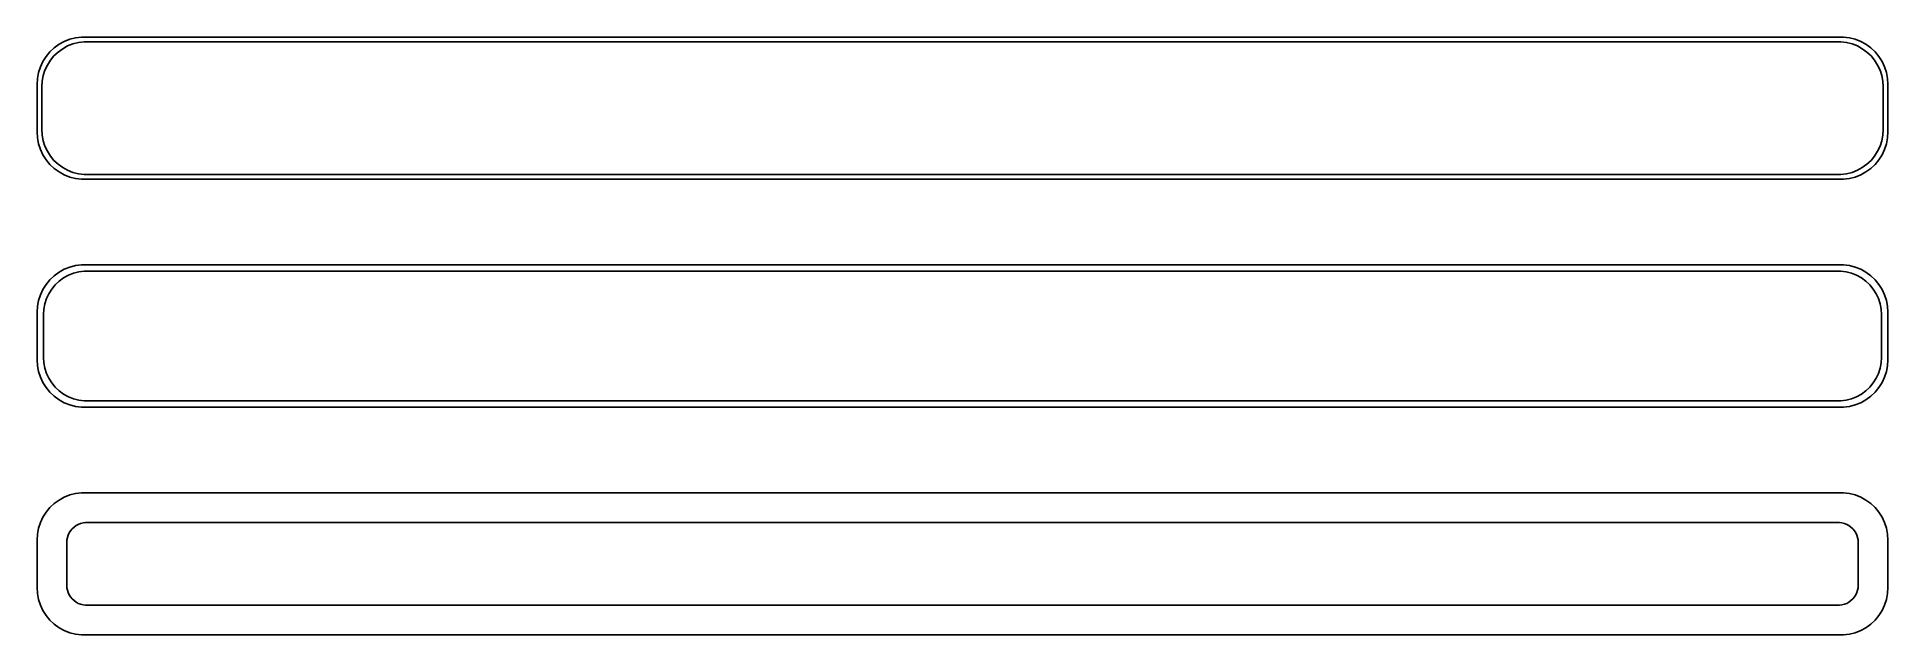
# Model space of a CAD drawing. Header units: metres. Extents: x -98 to 98, y 65 to 127.
import ezdxf

# ---------------------------------------------------------------- set-up
doc = ezdxf.new("R2010")
doc.units = ezdxf.units.M

msp = doc.modelspace()

# ---------------------------------------------------------------- linework, layer by layer
for p, q in [((-94.6289, 127.024), (-95.1791, 126.722)), ((-94.0451, 127.255), (-94.6289, 127.024)), ((-94.2724, 126.548), (-93.7178, 126.768)), ((-93.4369, 127.411), (-94.0451, 127.255)), ((-93.7178, 126.768), (-93.1401, 126.916)), ((-92.8139, 127.49), (-93.4369, 127.411)), ((-93.1401, 126.916), (-92.5482, 126.991)), ((92.8139, 127.49), (-92.8139, 127.49)), ((-92.5482, 126.991), (92.5482, 126.991)), ((92.5482, 126.991), (93.1401, 126.916)), ((93.4369, 127.411), (92.8139, 127.49)), ((93.1401, 126.916), (93.7178, 126.768)), ((94.0451, 127.255), (93.4369, 127.411)), ((93.7178, 126.768), (94.2724, 126.548)), ((94.6289, 127.024), (94.0451, 127.255)), ((95.1791, 126.722), (94.6289, 127.024)), ((-96.8815, 124.909), (-97.1489, 124.341)), ((-96.5451, 125.439), (-96.8815, 124.909)), ((-96.1448, 125.923), (-96.5451, 125.439)), ((-96.4125, 124.538), (-96.0928, 125.042)), ((-95.6871, 126.353), (-96.1448, 125.923)), ((-96.0928, 125.042), (-95.7126, 125.502)), ((-95.7126, 125.502), (-95.2778, 125.91)), ((-95.1791, 126.722), (-95.6871, 126.353)), ((-95.2778, 125.91), (-94.7952, 126.261)), ((-94.7952, 126.261), (-94.2724, 126.548)), ((94.2724, 126.548), (94.7952, 126.261)), ((94.7952, 126.261), (95.2778, 125.91)), ((95.6871, 126.353), (95.1791, 126.722)), ((95.2778, 125.91), (95.7126, 125.502)), ((96.1448, 125.923), (95.6871, 126.353)), ((95.7126, 125.502), (96.0928, 125.042)), ((96.0928, 125.042), (96.4125, 124.538)), ((96.5451, 125.439), (96.1448, 125.923)), ((96.8815, 124.909), (96.5451, 125.439)), ((97.1489, 124.341), (96.8815, 124.909)), ((-97.4606, 123.127), (-97.5, 122.5)), ((-97.3429, 123.743), (-97.4606, 123.127)), ((-97.1489, 124.341), (-97.3429, 123.743)), ((-96.9625, 122.845), (-96.8508, 123.431)), ((-96.8508, 123.431), (-96.6664, 123.999)), ((-96.6664, 123.999), (-96.4125, 124.538)), ((96.4125, 124.538), (96.6664, 123.999)), ((96.6664, 123.999), (96.8508, 123.431)), ((96.8508, 123.431), (96.9625, 122.845)), ((97.3429, 123.743), (97.1489, 124.341)), ((97.4606, 123.127), (97.3429, 123.743)), ((97.5, 122.5), (97.4606, 123.127)), ((-97.5, 122.5), (-97.5, 117.5)), ((-97, 122.25), (-96.9625, 122.845)), ((-97, 117.75), (-97, 122.25)), ((96.9625, 122.845), (97, 122.25)), ((97, 122.25), (97, 117.75)), ((97.5, 117.5), (97.5, 122.5)), ((-97.5, 117.5), (-97.4606, 116.873)), ((-96.9625, 117.155), (-97, 117.75)), ((-96.8508, 116.569), (-96.9625, 117.155)), ((96.9625, 117.155), (96.8508, 116.569)), ((97, 117.75), (96.9625, 117.155)), ((97.4606, 116.873), (97.5, 117.5)), ((-97.4606, 116.873), (-97.3429, 116.257)), ((-97.3429, 116.257), (-97.1489, 115.659)), ((-97.1489, 115.659), (-96.8815, 115.091)), ((-96.8815, 115.091), (-96.5451, 114.561)), ((-96.6664, 116.001), (-96.8508, 116.569)), ((-96.4125, 115.462), (-96.6664, 116.001)), ((-96.0928, 114.958), (-96.4125, 115.462)), ((96.4125, 115.462), (96.0928, 114.958)), ((96.6664, 116.001), (96.4125, 115.462)), ((96.5451, 114.561), (96.8815, 115.091)), ((96.8508, 116.569), (96.6664, 116.001)), ((96.8815, 115.091), (97.1489, 115.659)), ((97.1489, 115.659), (97.3429, 116.257)), ((97.3429, 116.257), (97.4606, 116.873)), ((-96.5451, 114.561), (-96.1448, 114.077)), ((-96.1448, 114.077), (-95.6871, 113.647)), ((-95.7126, 114.498), (-96.0928, 114.958)), ((-95.2778, 114.09), (-95.7126, 114.498)), ((-95.6871, 113.647), (-95.1791, 113.278)), ((-94.7952, 113.739), (-95.2778, 114.09)), ((-95.1791, 113.278), (-94.6289, 112.976)), ((-94.2724, 113.452), (-94.7952, 113.739)), ((-93.7178, 113.232), (-94.2724, 113.452)), ((-93.1401, 113.084), (-93.7178, 113.232)), ((93.7178, 113.232), (93.1401, 113.084)), ((94.2724, 113.452), (93.7178, 113.232)), ((94.7952, 113.739), (94.2724, 113.452)), ((94.6289, 112.976), (95.1791, 113.278)), ((95.2778, 114.09), (94.7952, 113.739)), ((95.1791, 113.278), (95.6871, 113.647)), ((95.7126, 114.498), (95.2778, 114.09)), ((95.6871, 113.647), (96.1448, 114.077)), ((96.0928, 114.958), (95.7126, 114.498)), ((96.1448, 114.077), (96.5451, 114.561)), ((-94.6289, 112.976), (-94.0451, 112.745)), ((-94.0451, 112.745), (-93.4369, 112.589)), ((-93.4369, 112.589), (-92.8139, 112.51)), ((-92.5482, 113.009), (-93.1401, 113.084)), ((-92.8139, 112.51), (92.8139, 112.51)), ((92.5482, 113.009), (-92.5482, 113.009)), ((93.1401, 113.084), (92.5482, 113.009)), ((92.8139, 112.51), (93.4369, 112.589)), ((93.4369, 112.589), (94.0451, 112.745)), ((94.0451, 112.745), (94.6289, 112.976)), ((-93.4369, 103.411), (-94.0451, 103.255)), ((-92.8139, 103.49), (-93.4369, 103.411)), ((92.8139, 103.49), (-92.8139, 103.49)), ((93.4369, 103.411), (92.8139, 103.49)), ((94.0451, 103.255), (93.4369, 103.411)), ((-96.5451, 101.439), (-96.8815, 100.909)), ((-96.1448, 101.923), (-96.5451, 101.439)), ((-95.6871, 102.353), (-96.1448, 101.923)), ((-95.1791, 102.722), (-95.6871, 102.353)), ((-95.5875, 101.384), (-95.1684, 101.778)), ((-94.6289, 103.024), (-95.1791, 102.722)), ((-95.1684, 101.778), (-94.7032, 102.116)), ((-94.7032, 102.116), (-94.1994, 102.393)), ((-94.0451, 103.255), (-94.6289, 103.024)), ((-94.1994, 102.393), (-93.6648, 102.604)), ((-93.6648, 102.604), (-93.1079, 102.747)), ((-93.1079, 102.747), (-92.5375, 102.819)), ((-92.5375, 102.819), (92.5375, 102.819)), ((92.5375, 102.819), (93.1079, 102.747)), ((93.1079, 102.747), (93.6648, 102.604)), ((93.6648, 102.604), (94.1994, 102.393)), ((94.6289, 103.024), (94.0451, 103.255)), ((94.1994, 102.393), (94.7032, 102.116)), ((95.1791, 102.722), (94.6289, 103.024)), ((94.7032, 102.116), (95.1684, 101.778)), ((95.1684, 101.778), (95.5875, 101.384)), ((95.6871, 102.353), (95.1791, 102.722)), ((96.1448, 101.923), (95.6871, 102.353)), ((96.5451, 101.439), (96.1448, 101.923)), ((96.8815, 100.909), (96.5451, 101.439)), ((-97.3429, 99.7434), (-97.4606, 99.1267)), ((-97.1489, 100.341), (-97.3429, 99.7434)), ((-96.8815, 100.909), (-97.1489, 100.341)), ((-96.6846, 99.3886), (-96.5069, 99.9354)), ((-96.5069, 99.9354), (-96.2621, 100.456)), ((-96.2621, 100.456), (-95.954, 100.941)), ((-95.954, 100.941), (-95.5875, 101.384)), ((95.5875, 101.384), (95.954, 100.941)), ((95.954, 100.941), (96.2621, 100.456)), ((96.2621, 100.456), (96.5069, 99.9354)), ((96.5069, 99.9354), (96.6846, 99.3886)), ((97.1489, 100.341), (96.8815, 100.909)), ((97.3429, 99.7434), (97.1489, 100.341)), ((97.4606, 99.1267), (97.3429, 99.7434)), ((-97.4606, 99.1267), (-97.5, 98.5)), ((-97.5, 98.5), (-97.5, 93.5)), ((-96.8284, 98.25), (-96.7923, 98.8238)), ((-96.8284, 93.75), (-96.8284, 98.25)), ((-96.7923, 98.8238), (-96.6846, 99.3886)), ((96.6846, 99.3886), (96.7923, 98.8238)), ((96.7923, 98.8238), (96.8284, 98.25)), ((96.8284, 98.25), (96.8284, 93.75)), ((97.5, 98.5), (97.4606, 99.1267)), ((97.5, 93.5), (97.5, 98.5)), ((-96.7923, 93.1762), (-96.8284, 93.75)), ((96.8284, 93.75), (96.7923, 93.1762)), ((-97.5, 93.5), (-97.4606, 92.8733)), ((-97.4606, 92.8733), (-97.3429, 92.2566)), ((-97.3429, 92.2566), (-97.1489, 91.6594)), ((-97.1489, 91.6594), (-96.8815, 91.0912)), ((-96.6846, 92.6114), (-96.7923, 93.1762)), ((-96.5069, 92.0646), (-96.6846, 92.6114)), ((-96.2621, 91.5443), (-96.5069, 92.0646)), ((96.5069, 92.0646), (96.2621, 91.5443)), ((96.6846, 92.6114), (96.5069, 92.0646)), ((96.7923, 93.1762), (96.6846, 92.6114)), ((96.8815, 91.0912), (97.1489, 91.6594)), ((97.1489, 91.6594), (97.3429, 92.2566)), ((97.3429, 92.2566), (97.4606, 92.8733)), ((97.4606, 92.8733), (97.5, 93.5)), ((-96.8815, 91.0912), (-96.5451, 90.5611)), ((-96.5451, 90.5611), (-96.1448, 90.0773)), ((-95.954, 91.0589), (-96.2621, 91.5443)), ((-96.1448, 90.0773), (-95.6871, 89.6474)), ((-95.5875, 90.6158), (-95.954, 91.0589)), ((-95.1684, 90.2223), (-95.5875, 90.6158)), ((-94.7032, 89.8843), (-95.1684, 90.2223)), ((-94.1994, 89.6073), (-94.7032, 89.8843)), ((94.7032, 89.8843), (94.1994, 89.6073)), ((95.1684, 90.2223), (94.7032, 89.8843)), ((95.5875, 90.6158), (95.1684, 90.2223)), ((95.954, 91.0589), (95.5875, 90.6158)), ((95.6871, 89.6474), (96.1448, 90.0773)), ((96.2621, 91.5443), (95.954, 91.0589)), ((96.1448, 90.0773), (96.5451, 90.5611)), ((96.5451, 90.5611), (96.8815, 91.0912)), ((-95.6871, 89.6474), (-95.1791, 89.2784)), ((-95.1791, 89.2784), (-94.6289, 88.9759)), ((-94.6289, 88.9759), (-94.0451, 88.7447)), ((-93.6648, 89.3956), (-94.1994, 89.6073)), ((-94.0451, 88.7447), (-93.4369, 88.5886)), ((-93.1079, 89.2527), (-93.6648, 89.3956)), ((-93.4369, 88.5886), (-92.8139, 88.5099)), ((-92.5375, 89.1806), (-93.1079, 89.2527)), ((-92.8139, 88.5099), (92.8139, 88.5099)), ((92.5375, 89.1806), (-92.5375, 89.1806)), ((93.1079, 89.2527), (92.5375, 89.1806)), ((92.8139, 88.5099), (93.4369, 88.5886)), ((93.6648, 89.3956), (93.1079, 89.2527)), ((93.4369, 88.5886), (94.0451, 88.7447)), ((94.1994, 89.6073), (93.6648, 89.3956)), ((94.0451, 88.7447), (94.6289, 88.9759)), ((94.6289, 88.9759), (95.1791, 89.2784)), ((95.1791, 89.2784), (95.6871, 89.6474)), ((-95.6871, 78.3526), (-96.1448, 77.9227)), ((-95.1791, 78.7216), (-95.6871, 78.3526)), ((-94.6289, 79.0241), (-95.1791, 78.7216)), ((-94.0451, 79.2553), (-94.6289, 79.0241)), ((-93.4369, 79.4114), (-94.0451, 79.2553)), ((-92.8139, 79.4901), (-93.4369, 79.4114)), ((92.8139, 79.4901), (-92.8139, 79.4901)), ((93.4369, 79.4114), (92.8139, 79.4901)), ((94.0451, 79.2553), (93.4369, 79.4114)), ((94.6289, 79.0241), (94.0451, 79.2553)), ((95.1791, 78.7216), (94.6289, 79.0241)), ((95.6871, 78.3526), (95.1791, 78.7216)), ((96.1448, 77.9227), (95.6871, 78.3526)), ((-97.1489, 76.3406), (-97.3429, 75.7434)), ((-96.8815, 76.9088), (-97.1489, 76.3406)), ((-96.5451, 77.4389), (-96.8815, 76.9088)), ((-96.1448, 77.9227), (-96.5451, 77.4389)), ((-93.3804, 76.0312), (-93.1482, 76.1588)), ((-93.1482, 76.1588), (-92.9019, 76.2564)), ((-92.9019, 76.2564), (-92.6453, 76.3223)), ((-92.6453, 76.3223), (-92.3825, 76.3555)), ((-92.3825, 76.3555), (92.3825, 76.3555)), ((92.3825, 76.3555), (92.6453, 76.3223)), ((92.6453, 76.3223), (92.9019, 76.2564)), ((92.9019, 76.2564), (93.1482, 76.1588)), ((93.1482, 76.1588), (93.3804, 76.0312)), ((96.5451, 77.4389), (96.1448, 77.9227)), ((96.8815, 76.9088), (96.5451, 77.4389)), ((97.1489, 76.3406), (96.8815, 76.9088)), ((97.3429, 75.7434), (97.1489, 76.3406)), ((-97.4606, 75.1267), (-97.5, 74.5)), ((-97.5, 74.5), (-97.5, 69.5)), ((-97.3429, 75.7434), (-97.4606, 75.1267)), ((-94.3596, 74.25), (-94.343, 74.5144)), ((-94.3596, 69.75), (-94.3596, 74.25)), ((-94.343, 74.5144), (-94.2934, 74.7746)), ((-94.2934, 74.7746), (-94.2115, 75.0266)), ((-94.2115, 75.0266), (-94.0987, 75.2663)), ((-94.0987, 75.2663), (-93.9567, 75.49)), ((-93.9567, 75.49), (-93.7879, 75.6941)), ((-93.7879, 75.6941), (-93.5947, 75.8755)), ((-93.5947, 75.8755), (-93.3804, 76.0312)), ((93.3804, 76.0312), (93.5947, 75.8755)), ((93.5947, 75.8755), (93.7879, 75.6941)), ((93.7879, 75.6941), (93.9567, 75.49)), ((93.9567, 75.49), (94.0987, 75.2663)), ((94.0987, 75.2663), (94.2115, 75.0266)), ((94.2115, 75.0266), (94.2934, 74.7746)), ((94.2934, 74.7746), (94.343, 74.5144)), ((94.343, 74.5144), (94.3596, 74.25)), ((94.3596, 74.25), (94.3596, 69.75)), ((97.4606, 75.1267), (97.3429, 75.7434)), ((97.5, 74.5), (97.4606, 75.1267)), ((97.5, 69.5), (97.5, 74.5)), ((-97.5, 69.5), (-97.4606, 68.8733)), ((-97.4606, 68.8733), (-97.3429, 68.2566)), ((-97.3429, 68.2566), (-97.1489, 67.6594)), ((-94.343, 69.4856), (-94.3596, 69.75)), ((-94.2934, 69.2254), (-94.343, 69.4856)), ((-94.2115, 68.9734), (-94.2934, 69.2254)), ((-94.0987, 68.7337), (-94.2115, 68.9734)), ((-93.9567, 68.51), (-94.0987, 68.7337)), ((-93.7879, 68.3059), (-93.9567, 68.51)), ((-93.5947, 68.1245), (-93.7879, 68.3059)), ((93.7879, 68.3059), (93.5947, 68.1245)), ((93.9567, 68.51), (93.7879, 68.3059)), ((94.0987, 68.7337), (93.9567, 68.51)), ((94.2115, 68.9734), (94.0987, 68.7337)), ((94.2934, 69.2254), (94.2115, 68.9734)), ((94.343, 69.4856), (94.2934, 69.2254)), ((94.3596, 69.75), (94.343, 69.4856)), ((97.1489, 67.6594), (97.3429, 68.2566)), ((97.3429, 68.2566), (97.4606, 68.8733)), ((97.4606, 68.8733), (97.5, 69.5)), ((-97.1489, 67.6594), (-96.8815, 67.0912)), ((-96.8815, 67.0912), (-96.5451, 66.5611)), ((-96.5451, 66.5611), (-96.1448, 66.0773)), ((-93.3804, 67.9688), (-93.5947, 68.1245)), ((-93.1482, 67.8412), (-93.3804, 67.9688)), ((-92.9019, 67.7436), (-93.1482, 67.8412)), ((-92.6453, 67.6777), (-92.9019, 67.7436)), ((-92.3825, 67.6445), (-92.6453, 67.6777)), ((92.3825, 67.6445), (-92.3825, 67.6445)), ((92.6453, 67.6777), (92.3825, 67.6445)), ((92.9019, 67.7436), (92.6453, 67.6777)), ((93.1482, 67.8412), (92.9019, 67.7436)), ((93.3804, 67.9688), (93.1482, 67.8412)), ((93.5947, 68.1245), (93.3804, 67.9688)), ((96.1448, 66.0773), (96.5451, 66.5611)), ((96.5451, 66.5611), (96.8815, 67.0912)), ((96.8815, 67.0912), (97.1489, 67.6594)), ((-96.1448, 66.0773), (-95.6871, 65.6474)), ((-95.6871, 65.6474), (-95.1791, 65.2784)), ((-95.1791, 65.2784), (-94.6289, 64.9759)), ((-94.6289, 64.9759), (-94.0451, 64.7447)), ((-94.0451, 64.7447), (-93.4369, 64.5886)), ((-93.4369, 64.5886), (-92.8139, 64.5099)), ((-92.8139, 64.5099), (92.8139, 64.5099)), ((92.8139, 64.5099), (93.4369, 64.5886)), ((93.4369, 64.5886), (94.0451, 64.7447)), ((94.0451, 64.7447), (94.6289, 64.9759)), ((94.6289, 64.9759), (95.1791, 65.2784)), ((95.1791, 65.2784), (95.6871, 65.6474)), ((95.6871, 65.6474), (96.1448, 66.0773))]:
    msp.add_line(p, q)

doc.saveas('drawing.dxf')
